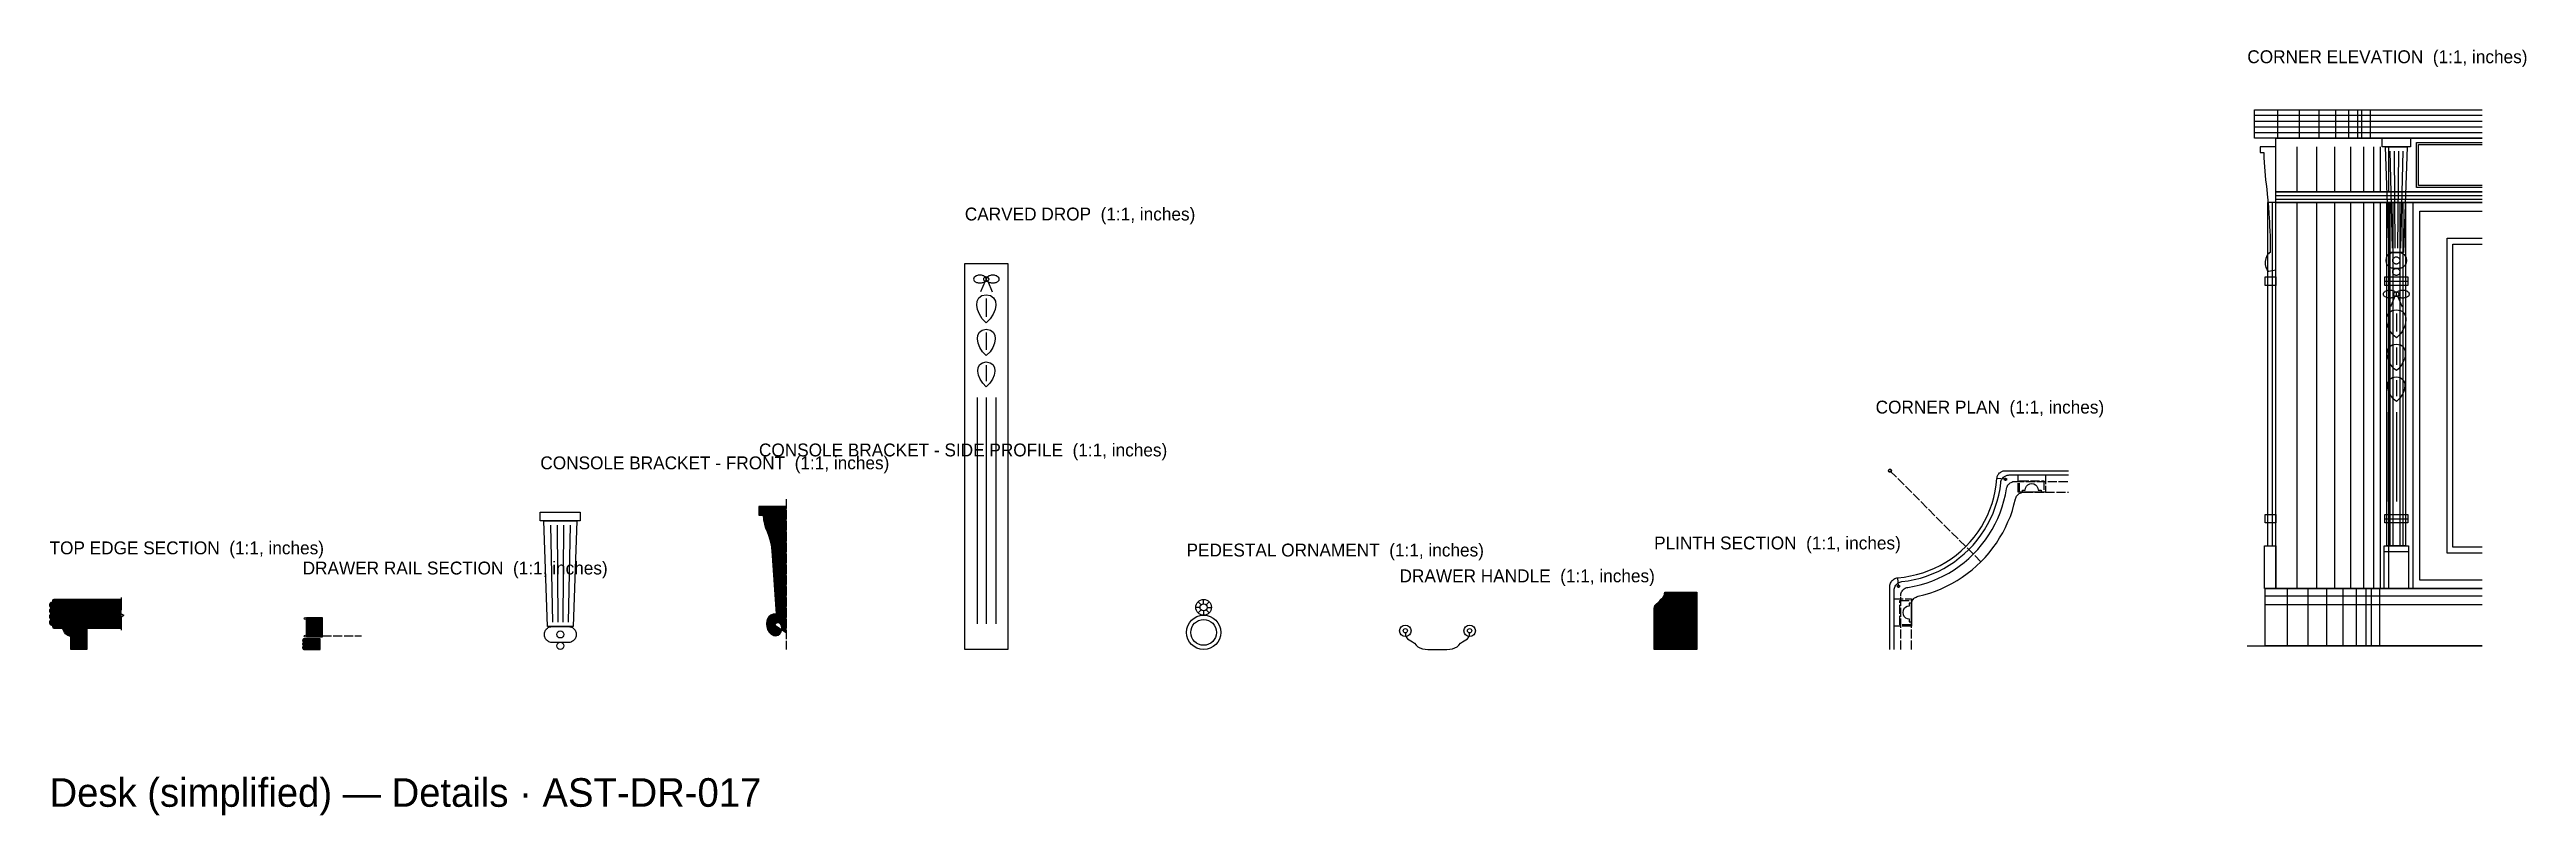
# Model space of a CAD drawing. Header units: inches. Extents: x 0 to 136, y -9 to 33.
import ezdxf

# ---------------------------------------------------------------- set-up
doc = ezdxf.new("R2010")
doc.units = ezdxf.units.IN
doc.header["$MEASUREMENT"] = 0
doc.linetypes.add('DASHED', pattern=[0.6, 0.5, -0.1])
for name, color, linetype in [('Carved drop', 7, 'Continuous'), ('Console bracket - front', 7, 'Continuous'), ('Console bracket - side profile', 7, 'Continuous'), ('Console bracket - side profile hatch', 8, 'Continuous'), ('Corner elevation', 7, 'Continuous'), ('Corner plan', 7, 'Continuous'), ('Drawer handle', 7, 'Continuous'), ('Drawer rail section', 7, 'Continuous'), ('Drawer rail section hatch', 8, 'Continuous'), ('Pedestal ornament', 7, 'Continuous'), ('Plinth section', 7, 'Continuous'), ('Plinth section hatch', 8, 'Continuous'), ('Top edge section', 7, 'Continuous'), ('Top edge section hatch', 8, 'Continuous')]:
    doc.layers.add(name, color=color, linetype=linetype)

msp = doc.modelspace()

# ---------------------------------------------------------------- hatches: boundary and pattern name
at = {"layer": 'Console bracket - side profile hatch'}
h = msp.add_hatch(dxfattribs=at)
h.set_pattern_fill('ANSI31', scale=0.1574803)
h.paths.add_polyline_path([(40.57, 7.87), (39.07, 7.87), (39.07, 7.4), (39.31, 7.4), (39.33, 7.13), (39.37, 6.91), (39.52, 6.51), (39.6, 6.3), (39.68, 6.06), (39.74, 5.78), (39.77, 5.62), (39.78, 5.43), (40.02, 1.97), (39.86, 1.95), (39.72, 1.89), (39.62, 1.8), (39.55, 1.68), (39.5, 1.55), (39.49, 1.4), (39.5, 1.25), (39.55, 1.1), (39.63, 0.95), (39.74, 0.84), (39.87, 0.77), (40, 0.76), (40.13, 0.79), (40.23, 0.87), (40.28, 0.93), (40.31, 1), (40.33, 1.08), (40.33, 1.18), (40.32, 1.29), (40.28, 1.37), (40.23, 1.43), (40.17, 1.47), (40.1, 1.48), (40.04, 1.46), (39.98, 1.41), (39.94, 1.34), (40.57, 0.94), (40.57, 7.87)])
at = {"layer": 'Drawer rail section hatch'}
h = msp.add_hatch(dxfattribs=at)
h.set_pattern_fill('ANSI31', scale=0.1574803)
h.paths.add_polyline_path([(14.15, 1.77), (15.02, 1.77), (15.02, 0.67), (14.15, 0.67), (14.15, 1.77)])
h = msp.add_hatch(dxfattribs=at)
h.set_pattern_fill('ANSI31', scale=0.1574803)
h.paths.add_polyline_path([(14.04, 0.59), (14.02, 0.59), (14.01, 0.59), (14, 0.58), (13.99, 0.58), (13.98, 0.57), (13.97, 0.56), (13.96, 0.55), (13.95, 0.54), (13.94, 0.53), (13.94, 0.52), (13.94, 0.5), (13.94, 0.49), (13.94, 0.48), (13.94, 0.47), (13.94, 0.45), (13.95, 0.44), (13.96, 0.43), (13.97, 0.42), (13.98, 0.41), (13.99, 0.41), (14, 0.4), (14.01, 0.4), (14.02, 0.39), (14.04, 0.39), (14.02, 0.39), (14.01, 0.39), (14, 0.39), (13.99, 0.38), (13.98, 0.37), (13.97, 0.36), (13.96, 0.36), (13.95, 0.34), (13.94, 0.33), (13.94, 0.32), (13.94, 0.31), (13.94, 0.3), (13.94, 0.28), (13.94, 0.27), (13.94, 0.26), (13.95, 0.25), (13.96, 0.24), (13.97, 0.23), (13.98, 0.22), (13.99, 0.21), (14, 0.2), (14.01, 0.2), (14.02, 0.2), (14.04, 0.2), (14.02, 0.2), (14.01, 0.19), (14, 0.19), (13.99, 0.18), (13.98, 0.18), (13.97, 0.17), (13.96, 0.16), (13.95, 0.15), (13.94, 0.14), (13.94, 0.12), (13.94, 0.11), (13.94, 0.1), (13.94, 0.09), (13.94, 0.07), (13.94, 0.06), (13.95, 0.05), (13.96, 0.04), (13.97, 0.03), (13.98, 0.02), (13.99, 0.01), (14, 0.01), (14.01, 0), (14.02, 0), (14.04, 0), (14.9, 0), (14.9, 0.59), (14.04, 0.59)])
at = {"layer": 'Plinth section hatch'}
h = msp.add_hatch(dxfattribs=at)
h.set_pattern_fill('ANSI31', scale=0.1574803)
h.paths.add_polyline_path([(88.96, 3.15), (90.73, 3.15), (90.73, 0), (88.37, 0), (88.37, 2.28), (88.38, 2.36), (88.4, 2.42), (88.49, 2.51), (88.6, 2.58), (88.68, 2.68), (88.76, 2.77), (88.85, 2.85), (88.92, 2.97), (88.95, 3.05), (88.96, 3.15)])
at = {"layer": 'Top edge section hatch'}
h = msp.add_hatch(dxfattribs=at)
h.set_pattern_fill('ANSI31', scale=0.15748)
h.paths.add_polyline_path([(3.94, 2.76), (0.24, 2.76), (0.2, 2.75), (0.18, 2.74), (0.16, 2.71), (0.16, 2.68), (0.16, 2.6), (0.14, 2.6), (0.12, 2.59), (0.1, 2.59), (0.08, 2.58), (0.06, 2.57), (0.05, 2.55), (0.03, 2.54), (0.02, 2.52), (0.01, 2.5), (0.01, 2.48), (0, 2.46), (0, 2.44), (0, 2.42), (0.01, 2.4), (0.01, 2.38), (0.02, 2.36), (0.03, 2.35), (0.05, 2.33), (0.06, 2.32), (0.08, 2.3), (0.1, 2.3), (0.12, 2.29), (0.14, 2.28), (0.16, 2.28), (0.14, 2.28), (0.12, 2.28), (0.1, 2.27), (0.08, 2.26), (0.06, 2.25), (0.05, 2.24), (0.03, 2.22), (0.02, 2.2), (0.01, 2.19), (0.01, 2.17), (0, 2.15), (0, 2.13), (0, 2.11), (0.01, 2.09), (0.01, 2.07), (0.02, 2.05), (0.03, 2.03), (0.05, 2.01), (0.06, 2), (0.08, 1.99), (0.1, 1.98), (0.12, 1.97), (0.14, 1.97), (0.16, 1.97), (0.14, 1.97), (0.12, 1.96), (0.1, 1.96), (0.08, 1.95), (0.06, 1.94), (0.05, 1.92), (0.03, 1.91), (0.02, 1.89), (0.01, 1.87), (0.01, 1.85), (0, 1.83), (0, 1.81), (0, 1.79), (0.01, 1.77), (0.01, 1.75), (0.02, 1.73), (0.03, 1.72), (0.05, 1.7), (0.06, 1.69), (0.08, 1.67), (0.1, 1.67), (0.12, 1.66), (0.14, 1.65), (0.16, 1.65), (0.14, 1.65), (0.12, 1.65), (0.1, 1.64), (0.08, 1.63), (0.06, 1.62), (0.05, 1.61), (0.03, 1.59), (0.02, 1.57), (0.01, 1.56), (0.01, 1.54), (0, 1.52), (0, 1.5), (0, 1.48), (0.01, 1.46), (0.01, 1.44), (0.02, 1.42), (0.03, 1.4), (0.05, 1.38), (0.06, 1.37), (0.08, 1.36), (0.1, 1.35), (0.12, 1.34), (0.14, 1.34), (0.16, 1.34), (0.16, 1.26), (0.16, 1.23), (0.18, 1.2), (0.2, 1.19), (0.24, 1.18), (3.94, 1.18)])
h = msp.add_hatch(dxfattribs=at)
h.set_pattern_fill('ANSI31', scale=0.15748)
h.paths.add_polyline_path([(0.71, 1.18), (1.18, 1.18), (1.18, 0.71), (1.02, 0.77), (0.89, 0.87), (0.78, 1), (0.71, 1.18)])
h = msp.add_hatch(dxfattribs=at)
h.set_pattern_fill('ANSI31', scale=0.15748)
h.paths.add_polyline_path([(1.18, 1.18), (2.05, 1.18), (2.05, 0), (1.18, 0), (1.18, 1.18)])

# ---------------------------------------------------------------- linework, layer by layer
at = {"layer": 'Carved drop'}
for points in [[(50.41, 21.26), (52.78, 21.26), (52.78, 0), (50.41, 0), (50.41, 21.26)], [(51.52, 20.28), (51.28, 19.69)], [(51.59, 19.33), (51.59, 18.32)], [(51.67, 20.28), (51.91, 19.69)], [(51.59, 17.45), (51.59, 16.5)], [(51.59, 15.66), (51.59, 14.77)], [(51.08, 13.88), (51.08, 1.42)], [(51.59, 13.88), (51.59, 1.42)], [(52.11, 13.88), (52.11, 1.42)]]:
    msp.add_lwpolyline(points, dxfattribs=at)
msp.add_circle((51.59, 20.39), 0.138, dxfattribs=at)
for points in [[(51.59, 20.39), (51.59, 20.36), (51.58, 20.32), (51.55, 20.29), (51.52, 20.25), (51.47, 20.23), (51.42, 20.21), (51.36, 20.19), (51.3, 20.18), (51.24, 20.18), (51.18, 20.18), (51.12, 20.19), (51.06, 20.21), (51.01, 20.23), (50.96, 20.25), (50.93, 20.29), (50.9, 20.32), (50.89, 20.36), (50.89, 20.39), (50.89, 20.43), (50.9, 20.47), (50.93, 20.5), (50.96, 20.53), (51.01, 20.56), (51.06, 20.58), (51.12, 20.6), (51.18, 20.61), (51.24, 20.61), (51.3, 20.61), (51.36, 20.6), (51.42, 20.58), (51.47, 20.56), (51.52, 20.53), (51.55, 20.5), (51.58, 20.47), (51.59, 20.43), (51.59, 20.39)], [(52.3, 20.39), (52.3, 20.36), (52.29, 20.32), (52.26, 20.29), (52.22, 20.25), (52.18, 20.23), (52.13, 20.21), (52.07, 20.19), (52.01, 20.18), (51.95, 20.18), (51.89, 20.18), (51.83, 20.19), (51.77, 20.21), (51.72, 20.23), (51.67, 20.25), (51.64, 20.29), (51.61, 20.32), (51.59, 20.36), (51.59, 20.39), (51.59, 20.43), (51.61, 20.47), (51.64, 20.5), (51.67, 20.53), (51.72, 20.56), (51.77, 20.58), (51.83, 20.6), (51.89, 20.61), (51.95, 20.61), (52.01, 20.61), (52.07, 20.6), (52.13, 20.58), (52.18, 20.56), (52.22, 20.53), (52.26, 20.5), (52.29, 20.47), (52.3, 20.43), (52.3, 20.39)]]:
    msp.add_open_spline(points, degree=3, knots=[0, 0, 0, 0, 1, 1, 1, 2, 2, 2, 3, 3, 3, 4, 4, 4, 5, 5, 5, 6, 6, 6, 7, 7, 7, 8, 8, 8, 9, 9, 9, 10, 10, 10, 11, 11, 11, 12, 12, 12, 12], dxfattribs=at)
for points in [[(51.59, 17.99), (50.93, 18.52), (50.86, 19.53), (51.59, 19.53)], [(51.59, 19.53), (52.33, 19.53), (52.26, 18.52), (51.59, 17.99)], [(51.59, 16.19), (50.97, 16.69), (50.9, 17.63), (51.59, 17.63)], [(51.59, 17.63), (52.29, 17.63), (52.22, 16.69), (51.59, 16.19)], [(51.59, 14.47), (51, 14.95), (50.94, 15.83), (51.59, 15.83)], [(51.59, 15.83), (52.25, 15.83), (52.19, 14.95), (51.59, 14.47)]]:
    msp.add_open_spline(points, degree=3, dxfattribs=at)
at = {"layer": 'Console bracket - front'}
for p, q in [((27.59, 6.85), (27.7, 1.5)), ((27.95, 6.85), (27.99, 1.5)), ((28.31, 6.85), (28.27, 1.5)), ((28.67, 6.85), (28.56, 1.5))]:
    msp.add_line(p, q, dxfattribs=at)
for points in [[(27.03, 7.56), (29.23, 7.56), (29.23, 7.09), (27.03, 7.09), (27.03, 7.56)], [(27.22, 7.09), (29.04, 7.09), (28.84, 1.26), (27.42, 1.26), (27.22, 7.09)], [(27.26, 0.79), (27.26, 0.87)], [(27.66, 1.26), (28.6, 1.26)], [(28.6, 0.39), (27.66, 0.39)], [(29, 0.87), (29, 0.79)]]:
    msp.add_lwpolyline(points, dxfattribs=at)
for centre in [(28.13, 0.83), (28.13, 0.2)]:
    msp.add_circle(centre, 0.197, dxfattribs=at)
for points in [[(27.26, 0.87), (27.26, 0.94), (27.28, 1), (27.32, 1.06), (27.35, 1.12), (27.4, 1.17), (27.46, 1.21), (27.52, 1.24), (27.59, 1.26), (27.66, 1.26)], [(27.66, 0.39), (27.59, 0.39), (27.52, 0.41), (27.46, 0.45), (27.4, 0.48), (27.35, 0.53), (27.32, 0.59), (27.28, 0.65), (27.26, 0.72), (27.26, 0.79)], [(28.6, 1.26), (28.67, 1.26), (28.74, 1.24), (28.8, 1.21), (28.86, 1.17), (28.91, 1.12), (28.94, 1.06), (28.98, 1), (29, 0.94), (29, 0.87)], [(29, 0.79), (29, 0.72), (28.98, 0.65), (28.94, 0.59), (28.91, 0.53), (28.86, 0.48), (28.8, 0.45), (28.74, 0.41), (28.67, 0.39), (28.6, 0.39)]]:
    msp.add_open_spline(points, degree=3, knots=[0, 0, 0, 0, 1, 1, 1, 2, 2, 2, 3, 3, 3, 3], dxfattribs=at)
at = {"layer": 'Console bracket - side profile', "linetype": 'DASHED'}
msp.add_line((40.57, 8.27), (40.57, 0), dxfattribs=at)
at = {"layer": 'Console bracket - side profile'}
for points in [[(40.57, 7.87), (39.07, 7.87), (39.07, 7.4), (39.31, 7.4)], [(39.94, 1.34), (40.57, 0.94), (40.57, 7.87)], [(39.78, 5.43), (40.02, 1.97)], [(39.94, 5.43), (40.11, 2.05)], [(40.1, 5.43), (40.21, 2.05)], [(40.26, 5.43), (40.3, 2.05)]]:
    msp.add_lwpolyline(points, dxfattribs=at)
for points in [[(39.31, 7.4), (39.31, 6.61), (39.7, 6.46), (39.78, 5.43)], [(39.47, 7.32), (39.47, 6.61), (39.86, 6.46), (39.94, 5.43)], [(39.63, 7.32), (39.63, 6.61), (40.02, 6.46), (40.1, 5.43)], [(39.78, 7.32), (39.78, 6.61), (40.18, 6.46), (40.26, 5.43)], [(40.02, 1.97), (39.55, 1.97), (39.39, 1.5), (39.55, 1.1)]]:
    msp.add_open_spline(points, degree=3, dxfattribs=at)
msp.add_open_spline([(39.55, 1.1), (39.7, 0.63), (40.33, 0.63), (40.33, 1.18), (40.33, 1.5), (40.02, 1.57), (39.94, 1.34)], degree=3, knots=[0, 0, 0, 0, 1, 1, 1, 2, 2, 2, 2], dxfattribs=at)
at = {"layer": 'Corner elevation'}
msp.add_line((121.04, 0.2), (133.97, 0.2), dxfattribs=at)
for points in [[(121.44, 29.72), (133.97, 29.72)], [(133.97, 28.15), (121.44, 28.15), (121.44, 29.72)], [(121.44, 29.41), (133.97, 29.41)], [(121.44, 29.09), (133.97, 29.09)], [(121.44, 28.78), (133.97, 28.78)], [(122.71, 29.72), (122.71, 28.15)], [(123.9, 29.72), (123.9, 28.15)], [(124.98, 29.72), (124.98, 28.15)], [(125.9, 29.72), (125.9, 28.15)], [(126.62, 29.72), (126.62, 28.15)], [(127.1, 29.72), (127.1, 28.15)], [(127.33, 29.72), (127.33, 28.15)], [(127.8, 29.72), (127.8, 28.15)], [(121.44, 28.46), (133.97, 28.46)], [(122.62, 27.68), (121.75, 27.68), (121.75, 27.36), (121.95, 27.36), (121.95, 27.08), (121.96, 26.82), (122, 26.33), (122.05, 25.86), (122.08, 25.61), (122.11, 25.34), (122.14, 25.06), (122.17, 24.74), (122.2, 24.38), (122.23, 23.98), (122.24, 23.77), (122.26, 23.54), (122.27, 23.3), (122.28, 23.04), (122.29, 22.77), (122.29, 22.48), (122.3, 22.17), (122.3, 21.85), (122.25, 21.83), (122.2, 21.79), (122.15, 21.74), (122.11, 21.68), (122.06, 21.53), (122.03, 21.37), (122.03, 21.2), (122.06, 21.04), (122.09, 20.97), (122.12, 20.91), (122.17, 20.86), (122.22, 20.83), (122.62, 20.91)], [(122.62, 28.15), (133.97, 28.15)], [(133.97, 25.2), (122.62, 25.2), (122.62, 28.15)], [(123.76, 27.68), (123.76, 25.2)], [(124.85, 27.68), (124.85, 25.2)], [(125.85, 27.68), (125.85, 25.2)], [(126.72, 27.68), (126.72, 25.2)], [(127.44, 27.68), (127.44, 25.2)], [(127.99, 27.68), (127.99, 25.2)], [(128.35, 27.68), (128.35, 25.2)], [(128.46, 28.15), (130.03, 28.15), (130.03, 27.68), (128.46, 27.68), (128.46, 28.15)], [(128.66, 27.68), (129.84, 27.68), (129.64, 21.85), (128.85, 21.85), (128.66, 27.68)], [(128.81, 27.68), (128.81, 25.2)], [(128.89, 27.44), (129.01, 22.09)], [(129.13, 27.44), (129.17, 22.09)], [(129.36, 27.44), (129.32, 22.09)], [(129.6, 27.44), (129.48, 22.09)], [(130.35, 27.91), (133.97, 27.91)], [(133.97, 25.43), (130.35, 25.43), (130.35, 27.91)], [(130.47, 27.8), (133.97, 27.8)], [(133.97, 25.55), (130.47, 25.55), (130.47, 27.8)], [(122.62, 24.61), (122.15, 24.61), (122.15, 5.71), (122.62, 5.71)], [(122.41, 24.61), (122.41, 5.71)], [(122.62, 25.2), (133.97, 25.2)], [(133.97, 24.61), (122.62, 24.61), (122.62, 25.2)], [(122.62, 25), (133.97, 25)], [(122.62, 24.8), (133.97, 24.8)], [(122.62, 24.61), (133.97, 24.61)], [(133.97, 3.35), (122.62, 3.35), (122.62, 24.61)], [(123.76, 24.61), (123.76, 3.35)], [(124.85, 24.61), (124.85, 3.35)], [(125.85, 24.61), (125.85, 3.35)], [(126.72, 24.61), (126.72, 3.35)], [(127.44, 24.61), (127.44, 3.35)], [(127.99, 24.61), (127.99, 3.35)], [(128.35, 24.61), (128.35, 3.35)], [(128.73, 24.61), (129.76, 24.61), (129.76, 5.71), (128.73, 5.71), (128.73, 24.61)], [(128.81, 24.61), (128.81, 3.35)], [(128.89, 24.61), (128.89, 5.71)], [(129.05, 24.61), (129.05, 5.71)], [(129.44, 24.61), (129.44, 5.71)], [(129.6, 24.61), (129.6, 5.71)], [(130.15, 24.61), (130.15, 3.35)], [(130.55, 24.13), (133.97, 24.13)], [(133.97, 3.82), (130.55, 3.82), (130.55, 24.13)], [(129.09, 21.85), (129.4, 21.85), (129.46, 21.85), (129.51, 21.84), (129.55, 21.82), (129.6, 21.8), (129.64, 21.77), (129.68, 21.74), (129.72, 21.7), (129.74, 21.65), (129.77, 21.61), (129.78, 21.56), (129.79, 21.51), (129.8, 21.46), (129.8, 21.38), (129.79, 21.33), (129.78, 21.28), (129.77, 21.23), (129.74, 21.18), (129.72, 21.14), (129.68, 21.1), (129.64, 21.07), (129.6, 21.04), (129.55, 21.01), (129.51, 21), (129.46, 20.99), (129.4, 20.98), (129.09, 20.98), (129.04, 20.99), (128.99, 21), (128.94, 21.01), (128.89, 21.04), (128.85, 21.07), (128.81, 21.1), (128.78, 21.14), (128.75, 21.18), (128.72, 21.23), (128.71, 21.28), (128.7, 21.33), (128.69, 21.38), (128.69, 21.46), (128.7, 21.51), (128.71, 21.56), (128.72, 21.61), (128.75, 21.65), (128.78, 21.7), (128.81, 21.74), (128.85, 21.77), (128.89, 21.8), (128.94, 21.82), (128.99, 21.84), (129.04, 21.85), (129.09, 21.85)], [(132.04, 22.64), (133.97, 22.64)], [(133.97, 5.31), (132.04, 5.31), (132.04, 22.64)], [(132.36, 22.32), (133.97, 22.32)], [(133.97, 5.63), (132.36, 5.63), (132.36, 22.32)], [(122.03, 20.51), (122.62, 20.51), (122.62, 20.04), (122.03, 20.04), (122.03, 20.51)], [(128.62, 20.51), (129.88, 20.51), (129.88, 20.04), (128.62, 20.04), (128.62, 20.51)], [(129.44, 21.42), (129.44, 21.39), (129.44, 21.37), (129.43, 21.34), (129.42, 21.32), (129.4, 21.3), (129.39, 21.28), (129.37, 21.26), (129.34, 21.25), (129.32, 21.24), (129.3, 21.23), (129.27, 21.22), (129.25, 21.22), (129.22, 21.22), (129.2, 21.23), (129.17, 21.24), (129.15, 21.25), (129.13, 21.26), (129.11, 21.28), (129.09, 21.3), (129.08, 21.32), (129.06, 21.34), (129.06, 21.37), (129.05, 21.39), (129.05, 21.42), (129.05, 21.44), (129.06, 21.47), (129.06, 21.49), (129.08, 21.52), (129.09, 21.54), (129.11, 21.56), (129.13, 21.57), (129.15, 21.59), (129.17, 21.6), (129.2, 21.61), (129.22, 21.61), (129.25, 21.61), (129.27, 21.61), (129.3, 21.61), (129.32, 21.6), (129.34, 21.59), (129.37, 21.57), (129.39, 21.56), (129.4, 21.54), (129.42, 21.52), (129.43, 21.49), (129.44, 21.47), (129.44, 21.44), (129.44, 21.42)], [(129.44, 20.79), (129.44, 20.76), (129.44, 20.74), (129.43, 20.71), (129.42, 20.69), (129.4, 20.67), (129.39, 20.65), (129.37, 20.63), (129.34, 20.62), (129.32, 20.61), (129.3, 20.6), (129.27, 20.59), (129.25, 20.59), (129.22, 20.59), (129.2, 20.6), (129.17, 20.61), (129.15, 20.62), (129.13, 20.63), (129.11, 20.65), (129.09, 20.67), (129.08, 20.69), (129.06, 20.71), (129.06, 20.74), (129.05, 20.76), (129.05, 20.79), (129.05, 20.81), (129.06, 20.84), (129.06, 20.86), (129.08, 20.89), (129.09, 20.91), (129.11, 20.93), (129.13, 20.94), (129.15, 20.96), (129.17, 20.97), (129.2, 20.98), (129.22, 20.98), (129.25, 20.98), (129.27, 20.98), (129.3, 20.98), (129.32, 20.97), (129.34, 20.96), (129.37, 20.94), (129.39, 20.93), (129.4, 20.91), (129.42, 20.89), (129.43, 20.86), (129.44, 20.84), (129.44, 20.81), (129.44, 20.79)], [(129.25, 19.57), (129.24, 19.54), (129.23, 19.51), (129.22, 19.48), (129.2, 19.46), (129.17, 19.44), (129.14, 19.41), (129.11, 19.4), (129.07, 19.38), (129.03, 19.37), (128.98, 19.36), (128.94, 19.35), (128.89, 19.35), (128.85, 19.35), (128.8, 19.36), (128.76, 19.37), (128.71, 19.38), (128.68, 19.4), (128.64, 19.41), (128.61, 19.44), (128.58, 19.46), (128.56, 19.48), (128.55, 19.51), (128.54, 19.54), (128.54, 19.57), (128.54, 19.6), (128.55, 19.62), (128.56, 19.65), (128.58, 19.68), (128.61, 19.7), (128.64, 19.72), (128.68, 19.74), (128.71, 19.75), (128.76, 19.77), (128.8, 19.78), (128.85, 19.78), (128.89, 19.78), (128.94, 19.78), (128.98, 19.78), (129.03, 19.77), (129.07, 19.75), (129.11, 19.74), (129.14, 19.72), (129.17, 19.7), (129.2, 19.68), (129.22, 19.65), (129.23, 19.62), (129.24, 19.6), (129.25, 19.57)], [(128.62, 20.28), (129.88, 20.28)], [(129.17, 19.45), (128.93, 18.86)], [(129.38, 19.57), (129.38, 19.55), (129.38, 19.53), (129.37, 19.51), (129.37, 19.5), (129.36, 19.48), (129.34, 19.47), (129.33, 19.46), (129.31, 19.45), (129.3, 19.44), (129.28, 19.43), (129.26, 19.43), (129.25, 19.43), (129.23, 19.43), (129.21, 19.43), (129.19, 19.44), (129.18, 19.45), (129.16, 19.46), (129.15, 19.47), (129.14, 19.48), (129.13, 19.5), (129.12, 19.51), (129.11, 19.53), (129.11, 19.55), (129.11, 19.57), (129.11, 19.58), (129.11, 19.6), (129.12, 19.62), (129.13, 19.64), (129.14, 19.65), (129.15, 19.66), (129.16, 19.68), (129.18, 19.69), (129.19, 19.69), (129.21, 19.7), (129.23, 19.7), (129.25, 19.7), (129.26, 19.7), (129.28, 19.7), (129.3, 19.69), (129.31, 19.69), (129.33, 19.68), (129.34, 19.66), (129.36, 19.65), (129.37, 19.64), (129.37, 19.62), (129.38, 19.6), (129.38, 19.58), (129.38, 19.57)], [(129.95, 19.57), (129.95, 19.54), (129.94, 19.51), (129.93, 19.48), (129.91, 19.46), (129.88, 19.44), (129.85, 19.41), (129.82, 19.4), (129.78, 19.38), (129.74, 19.37), (129.69, 19.36), (129.65, 19.35), (129.6, 19.35), (129.55, 19.35), (129.51, 19.36), (129.46, 19.37), (129.42, 19.38), (129.38, 19.4), (129.35, 19.41), (129.32, 19.44), (129.29, 19.46), (129.27, 19.48), (129.26, 19.51), (129.25, 19.54), (129.25, 19.57), (129.25, 19.6), (129.26, 19.62), (129.27, 19.65), (129.29, 19.68), (129.32, 19.7), (129.35, 19.72), (129.38, 19.74), (129.42, 19.75), (129.46, 19.77), (129.51, 19.78), (129.55, 19.78), (129.6, 19.78), (129.65, 19.78), (129.69, 19.78), (129.74, 19.77), (129.78, 19.75), (129.82, 19.74), (129.85, 19.72), (129.88, 19.7), (129.91, 19.68), (129.93, 19.65), (129.94, 19.62), (129.95, 19.6), (129.95, 19.57)], [(129.32, 19.45), (129.56, 18.86)], [(129.25, 18.7), (129.37, 18.69), (129.48, 18.66), (129.58, 18.6), (129.65, 18.54), (129.71, 18.45), (129.75, 18.35), (129.77, 18.25), (129.77, 18.13), (129.76, 18.01), (129.73, 17.88), (129.69, 17.76), (129.63, 17.63), (129.56, 17.5), (129.47, 17.38), (129.36, 17.27), (129.25, 17.16), (129.13, 17.27), (129.02, 17.38), (128.93, 17.5), (128.86, 17.63), (128.8, 17.76), (128.76, 17.88), (128.73, 18.01), (128.72, 18.13), (128.72, 18.25), (128.75, 18.35), (128.79, 18.45), (128.84, 18.54), (128.92, 18.6), (129.01, 18.66), (129.12, 18.69), (129.25, 18.7)], [(129.25, 18.5), (129.25, 17.5)], [(129.25, 16.81), (129.37, 16.8), (129.47, 16.77), (129.56, 16.72), (129.63, 16.65), (129.68, 16.57), (129.72, 16.48), (129.74, 16.38), (129.74, 16.27), (129.73, 16.16), (129.71, 16.04), (129.66, 15.92), (129.61, 15.8), (129.54, 15.68), (129.46, 15.57), (129.36, 15.46), (129.25, 15.36), (129.13, 15.46), (129.04, 15.57), (128.95, 15.68), (128.88, 15.8), (128.83, 15.92), (128.79, 16.04), (128.76, 16.16), (128.75, 16.27), (128.76, 16.38), (128.78, 16.48), (128.81, 16.57), (128.87, 16.65), (128.94, 16.72), (129.02, 16.77), (129.13, 16.8), (129.25, 16.81)], [(129.25, 16.62), (129.25, 15.67)], [(129.25, 15.01), (129.36, 15), (129.46, 14.97), (129.54, 14.92), (129.6, 14.86), (129.65, 14.79), (129.69, 14.7), (129.71, 14.61), (129.71, 14.5), (129.7, 14.4), (129.68, 14.28), (129.64, 14.17), (129.59, 14.06), (129.52, 13.95), (129.44, 13.84), (129.35, 13.74), (129.25, 13.65), (129.14, 13.74), (129.05, 13.84), (128.97, 13.95), (128.91, 14.06), (128.85, 14.17), (128.81, 14.28), (128.79, 14.4), (128.78, 14.5), (128.78, 14.61), (128.8, 14.7), (128.84, 14.79), (128.89, 14.86), (128.95, 14.92), (129.04, 14.97), (129.13, 15), (129.25, 15.01)], [(129.25, 14.83), (129.25, 13.94)], [(128.73, 13.06), (128.73, 8.15)], [(129.25, 13.06), (129.25, 8.15)], [(129.76, 13.06), (129.76, 8.15)], [(122.03, 7.44), (122.62, 7.44), (122.62, 6.97), (122.03, 6.97), (122.03, 7.44)], [(128.62, 7.44), (129.88, 7.44), (129.88, 6.97), (128.62, 6.97), (128.62, 7.44)], [(128.62, 7.2), (129.88, 7.2)], [(121.99, 5.71), (122.62, 5.71), (122.62, 3.35), (121.99, 3.35), (121.99, 5.71)], [(128.58, 5.71), (129.92, 5.71), (129.92, 3.35), (128.58, 3.35), (128.58, 5.71)], [(128.58, 5.39), (129.92, 5.39)], [(122.03, 3.35), (133.97, 3.35)], [(133.97, 0.2), (122.03, 0.2), (122.03, 3.35)], [(122.03, 2.95), (133.97, 2.95)], [(123.23, 3.35), (123.23, 0.2)], [(124.37, 3.35), (124.37, 0.2)], [(125.41, 3.35), (125.41, 0.2)], [(126.31, 3.35), (126.31, 0.2)], [(127.03, 3.35), (127.03, 0.2)], [(127.56, 3.35), (127.56, 0.2)], [(127.86, 3.35), (127.86, 0.2)], [(128.32, 3.35), (128.32, 0.2)], [(122.03, 2.48), (133.97, 2.48)]]:
    msp.add_lwpolyline(points, dxfattribs=at)
at = {"layer": 'Corner plan'}
for points in [[(101.44, 9.84), (101.44, 9.83), (101.43, 9.82), (101.43, 9.81), (101.43, 9.8), (101.42, 9.79), (101.41, 9.79), (101.41, 9.78), (101.4, 9.77), (101.39, 9.77), (101.38, 9.77), (101.37, 9.76), (101.36, 9.76), (101.35, 9.76), (101.34, 9.77), (101.33, 9.77), (101.32, 9.77), (101.31, 9.78), (101.3, 9.79), (101.3, 9.79), (101.29, 9.8), (101.29, 9.81), (101.28, 9.82), (101.28, 9.83), (101.28, 9.84), (101.28, 9.85), (101.28, 9.86), (101.29, 9.87), (101.29, 9.88), (101.3, 9.89), (101.3, 9.9), (101.31, 9.9), (101.32, 9.91), (101.33, 9.92), (101.34, 9.92), (101.35, 9.92), (101.36, 9.92), (101.37, 9.92), (101.38, 9.92), (101.39, 9.92), (101.4, 9.91), (101.41, 9.9), (101.41, 9.9), (101.42, 9.89), (101.43, 9.88), (101.43, 9.87), (101.43, 9.86), (101.44, 9.85), (101.44, 9.84)], [(101.36, 3.48), (101.36, 3.54), (101.37, 3.6), (101.39, 3.65), (101.42, 3.71), (101.45, 3.76), (101.48, 3.8), (101.53, 3.84), (101.57, 3.88), (101.63, 3.91), (101.68, 3.93), (101.74, 3.95), (101.8, 3.95), (102.14, 3.99), (102.49, 4.05), (102.83, 4.12), (103.17, 4.22), (103.5, 4.34), (103.82, 4.47), (104.13, 4.63), (104.44, 4.8), (104.73, 4.99), (105.01, 5.2), (105.28, 5.43), (105.53, 5.67), (105.77, 5.92), (106, 6.19), (106.21, 6.47), (106.4, 6.76), (106.57, 7.07), (106.73, 7.38), (106.86, 7.7), (106.98, 8.03), (107.08, 8.37), (107.15, 8.71), (107.21, 9.06), (107.25, 9.41), (107.26, 9.46), (107.27, 9.52), (107.29, 9.57), (107.32, 9.63), (107.36, 9.67), (107.4, 9.72), (107.44, 9.75), (107.49, 9.78), (107.55, 9.81), (107.6, 9.83), (107.66, 9.84), (107.72, 9.84), (111.2, 9.84)], [(101.59, 3.27), (101.6, 3.32), (101.61, 3.38), (101.63, 3.44), (101.65, 3.49), (101.68, 3.54), (101.72, 3.58), (101.76, 3.62), (101.8, 3.66), (101.85, 3.69), (101.9, 3.71), (101.96, 3.73), (102.02, 3.74), (102.36, 3.78), (102.7, 3.85), (103.04, 3.93), (103.37, 4.04), (103.69, 4.16), (104.01, 4.3), (104.32, 4.46), (104.62, 4.64), (104.91, 4.83), (105.18, 5.04), (105.45, 5.26), (105.7, 5.5), (105.94, 5.75), (106.16, 6.02), (106.37, 6.29), (106.56, 6.58), (106.74, 6.88), (106.9, 7.19), (107.04, 7.51), (107.16, 7.83), (107.27, 8.16), (107.35, 8.5), (107.42, 8.84), (107.46, 9.18), (107.47, 9.24), (107.49, 9.3), (107.51, 9.35), (107.54, 9.4), (107.58, 9.44), (107.62, 9.49), (107.66, 9.52), (107.71, 9.55), (107.77, 9.58), (107.82, 9.59), (107.88, 9.6), (107.93, 9.61), (111.2, 9.61)], [(107.78, 9.37), (107.78, 9.36), (107.78, 9.35), (107.77, 9.35), (107.77, 9.34), (107.77, 9.33), (107.76, 9.33), (107.75, 9.32), (107.75, 9.32), (107.74, 9.32), (107.73, 9.31), (107.73, 9.31), (107.72, 9.31), (107.71, 9.31), (107.7, 9.31), (107.7, 9.32), (107.69, 9.32), (107.68, 9.32), (107.68, 9.33), (107.67, 9.33), (107.67, 9.34), (107.66, 9.35), (107.66, 9.35), (107.66, 9.36), (107.66, 9.37), (107.66, 9.38), (107.66, 9.39), (107.66, 9.39), (107.67, 9.4), (107.67, 9.41), (107.68, 9.41), (107.68, 9.42), (107.69, 9.42), (107.7, 9.42), (107.7, 9.43), (107.71, 9.43), (107.72, 9.43), (107.73, 9.43), (107.73, 9.43), (107.74, 9.42), (107.75, 9.42), (107.75, 9.42), (107.76, 9.41), (107.77, 9.41), (107.77, 9.4), (107.77, 9.39), (107.78, 9.39), (107.78, 9.38), (107.78, 9.37)], [(108.66, 8.66), (108.66, 8.78), (108.81, 8.78), (108.83, 8.89), (108.88, 8.99), (108.96, 9.07), (109.06, 9.12), (109.17, 9.13), (109.28, 9.12), (109.38, 9.07), (109.45, 8.99), (109.5, 8.89), (109.52, 8.78), (109.68, 8.78), (109.68, 8.66), (108.66, 8.66)], [(101.36, 0), (101.36, 3.48)], [(101.59, 0), (101.59, 3.27)], [(101.89, 3.48), (101.89, 3.47), (101.89, 3.47), (101.89, 3.46), (101.88, 3.45), (101.88, 3.45), (101.87, 3.44), (101.87, 3.44), (101.86, 3.43), (101.85, 3.43), (101.85, 3.43), (101.84, 3.42), (101.83, 3.42), (101.82, 3.42), (101.82, 3.43), (101.81, 3.43), (101.8, 3.43), (101.79, 3.44), (101.79, 3.44), (101.78, 3.45), (101.78, 3.45), (101.78, 3.46), (101.77, 3.47), (101.77, 3.47), (101.77, 3.48), (101.77, 3.49), (101.77, 3.5), (101.78, 3.5), (101.78, 3.51), (101.78, 3.52), (101.79, 3.52), (101.79, 3.53), (101.8, 3.53), (101.81, 3.54), (101.82, 3.54), (101.82, 3.54), (101.83, 3.54), (101.84, 3.54), (101.85, 3.54), (101.85, 3.54), (101.86, 3.53), (101.87, 3.53), (101.87, 3.52), (101.88, 3.52), (101.88, 3.51), (101.89, 3.5), (101.89, 3.5), (101.89, 3.49), (101.89, 3.48)], [(102.54, 2.55), (102.42, 2.55), (102.42, 2.39), (102.31, 2.37), (102.21, 2.32), (102.13, 2.24), (102.08, 2.14), (102.07, 2.03), (102.08, 1.92), (102.13, 1.83), (102.21, 1.75), (102.31, 1.7), (102.42, 1.68), (102.42, 1.52), (102.54, 1.52), (102.54, 2.55)]]:
    msp.add_lwpolyline(points, dxfattribs=at)
at = {"layer": 'Corner plan', "linetype": 'DASHED'}
for points in [[(101.36, 9.84), (106.37, 4.83)], [(108.42, 9.61), (109.92, 9.61), (109.92, 8.66), (108.42, 8.66), (108.42, 9.61)], [(101.95, 2.96), (101.95, 3.01), (101.96, 3.07), (101.98, 3.12), (102, 3.17), (102.03, 3.22), (102.06, 3.26), (102.1, 3.3), (102.14, 3.34), (102.19, 3.37), (102.24, 3.39), (102.29, 3.41), (102.35, 3.42), (102.69, 3.48), (103.02, 3.56), (103.35, 3.66), (103.67, 3.77), (103.99, 3.9), (104.3, 4.05), (104.6, 4.21), (104.89, 4.39), (105.17, 4.58), (105.44, 4.79), (105.7, 5.01), (105.95, 5.25), (106.19, 5.5), (106.41, 5.76), (106.62, 6.03), (106.81, 6.31), (106.99, 6.6), (107.15, 6.91), (107.3, 7.21), (107.43, 7.53), (107.54, 7.85), (107.64, 8.18), (107.72, 8.51), (107.78, 8.85), (107.79, 8.91), (107.81, 8.96), (107.83, 9.01), (107.86, 9.06), (107.9, 9.1), (107.94, 9.14), (107.98, 9.17), (108.03, 9.2), (108.08, 9.22), (108.13, 9.24), (108.19, 9.25), (108.25, 9.25), (111.2, 9.25)], [(102.54, 2.47), (102.54, 2.52), (102.55, 2.57), (102.57, 2.62), (102.59, 2.67), (102.61, 2.72), (102.64, 2.76), (102.68, 2.8), (102.72, 2.84), (102.76, 2.87), (102.81, 2.89), (102.86, 2.91), (102.91, 2.93), (103.23, 3.01), (103.55, 3.1), (103.87, 3.21), (104.18, 3.34), (104.48, 3.48), (104.77, 3.63), (105.06, 3.8), (105.34, 3.98), (105.61, 4.18), (105.88, 4.38), (106.13, 4.6), (106.37, 4.83), (106.6, 5.07), (106.82, 5.32), (107.02, 5.59), (107.22, 5.86), (107.4, 6.14), (107.57, 6.43), (107.72, 6.72), (107.86, 7.03), (107.99, 7.33), (108.1, 7.65), (108.19, 7.97), (108.27, 8.29), (108.29, 8.34), (108.31, 8.39), (108.33, 8.44), (108.36, 8.48), (108.4, 8.52), (108.44, 8.56), (108.48, 8.59), (108.53, 8.61), (108.58, 8.63), (108.63, 8.65), (108.68, 8.66), (108.73, 8.66), (111.2, 8.66)], [(107.72, 9.37), (107.25, 9.41)], [(108.5, 9.29), (109.84, 9.29), (109.84, 8.66), (108.5, 8.66), (108.5, 9.29)], [(101.59, 2.78), (102.54, 2.78), (102.54, 1.29), (101.59, 1.29), (101.59, 2.78)], [(101.83, 3.48), (101.8, 3.95)], [(101.95, 0), (101.95, 2.96)], [(101.91, 2.7), (102.54, 2.7), (102.54, 1.36), (101.91, 1.36), (101.91, 2.7)], [(102.54, 0), (102.54, 2.47)]]:
    msp.add_lwpolyline(points, dxfattribs=at)
at = {"layer": 'Drawer handle'}
for centre, radius in [((74.67, 1.03), 0.315), ((74.67, 1.03), 0.118), ((78.21, 1.03), 0.315), ((78.21, 1.03), 0.118)]:
    msp.add_circle(centre, radius, dxfattribs=at)
for points in [[(74.67, 0.91), (74.67, 0.47), (75.02, 0.55), (75.26, 0.24)], [(77.62, 0.24), (77.85, 0.55), (78.21, 0.47), (78.21, 0.91)]]:
    msp.add_open_spline(points, degree=3, dxfattribs=at)
msp.add_open_spline([(75.26, 0.24), (75.49, -0.04), (75.96, 0), (76.44, 0), (76.91, 0), (77.38, -0.04), (77.62, 0.24)], degree=3, knots=[0, 0, 0, 0, 1, 1, 1, 2, 2, 2, 2], dxfattribs=at)
at = {"layer": 'Drawer rail section'}
for points in [[(14.15, 1.77), (15.02, 1.77), (15.02, 0.67), (14.15, 0.67), (14.15, 1.77)], [(14.04, 0), (14.9, 0), (14.9, 0.59), (14.04, 0.59)]]:
    msp.add_lwpolyline(points, dxfattribs=at)
at = {"layer": 'Drawer rail section', "linetype": 'DASHED'}
msp.add_lwpolyline([(15.02, 0.75), (17.19, 0.75)], dxfattribs=at)
at = {"layer": 'Drawer rail section'}
for centre in [(14.09, 1.71), (14.09, 0.73)]:
    msp.add_circle(centre, 0.0591, dxfattribs=at)
for points in [[(14.04, 0.59), (14.02, 0.59), (14, 0.59), (13.99, 0.58), (13.97, 0.57), (13.96, 0.56), (13.95, 0.54), (13.94, 0.53), (13.94, 0.51), (13.94, 0.49), (13.94, 0.47), (13.94, 0.46), (13.95, 0.44), (13.96, 0.43), (13.97, 0.42), (13.99, 0.41), (14, 0.4), (14.02, 0.39), (14.04, 0.39)], [(14.04, 0.39), (14.02, 0.39), (14, 0.39), (13.99, 0.38), (13.97, 0.37), (13.96, 0.36), (13.95, 0.34), (13.94, 0.33), (13.94, 0.31), (13.94, 0.3), (13.94, 0.28), (13.94, 0.26), (13.95, 0.25), (13.96, 0.23), (13.97, 0.22), (13.99, 0.21), (14, 0.2), (14.02, 0.2), (14.04, 0.2)], [(14.04, 0.2), (14.02, 0.2), (14, 0.19), (13.99, 0.18), (13.97, 0.18), (13.96, 0.16), (13.95, 0.15), (13.94, 0.13), (13.94, 0.12), (13.94, 0.1), (13.94, 0.08), (13.94, 0.06), (13.95, 0.05), (13.96, 0.03), (13.97, 0.02), (13.99, 0.01), (14, 0), (14.02, 0), (14.04, 0)]]:
    msp.add_open_spline(points, degree=3, knots=[0, 0, 0, 0, 1, 1, 1, 2, 2, 2, 3, 3, 3, 4, 4, 4, 5, 5, 5, 6, 6, 6, 6], dxfattribs=at)
at = {"layer": 'Pedestal ornament'}
for p, q in [((63.56, 2.52), (63.56, 2.76)), ((63.37, 2.32), (63.13, 2.32)), ((63.42, 2.46), (63.26, 2.63)), ((63.42, 2.18), (63.26, 2.02)), ((63.56, 2.13), (63.56, 1.89)), ((63.7, 2.46), (63.87, 2.63)), ((63.7, 2.18), (63.87, 2.02)), ((63.76, 2.32), (64, 2.32))]:
    msp.add_line(p, q, dxfattribs=at)
for centre, radius in [((63.56, 2.32), 0.433), ((63.56, 0.94), 0.945), ((63.56, 0.94), 0.709), ((63.56, 2.32), 0.197)]:
    msp.add_circle(centre, radius, dxfattribs=at)
at = {"layer": 'Plinth section'}
msp.add_lwpolyline([(88.96, 3.15), (90.73, 3.15), (90.73, 0), (88.37, 0), (88.37, 2.28)], dxfattribs=at)
msp.add_open_spline([(88.37, 2.28), (88.37, 2.52), (88.6, 2.52), (88.68, 2.68), (88.76, 2.83), (88.96, 2.83), (88.96, 3.15)], degree=3, knots=[0, 0, 0, 0, 1, 1, 1, 2, 2, 2, 2], dxfattribs=at)
at = {"layer": 'Top edge section'}
for points in [[(3.94, 2.76), (0.24, 2.76)], [(3.94, 2.87), (3.94, 2.17), (3.78, 2.05), (4.09, 1.89), (3.94, 1.77), (3.94, 1.06)], [(0.16, 2.68), (0.16, 2.6)], [(0.16, 1.34), (0.16, 1.26)], [(0.24, 1.18), (3.94, 1.18)], [(0.71, 1.18), (1.18, 1.18), (1.18, 0.71)], [(1.18, 1.18), (2.05, 1.18), (2.05, 0), (1.18, 0), (1.18, 1.18)]]:
    msp.add_lwpolyline(points, dxfattribs=at)
for points in [[(0.24, 2.76), (0.18, 2.76), (0.16, 2.73), (0.16, 2.68)], [(0.16, 1.26), (0.16, 1.21), (0.18, 1.18), (0.24, 1.18)], [(1.18, 0.71), (0.94, 0.76), (0.79, 0.92), (0.71, 1.18)]]:
    msp.add_open_spline(points, degree=3, dxfattribs=at)
for points in [[(0.16, 2.6), (0.13, 2.6), (0.1, 2.59), (0.08, 2.58), (0.05, 2.56), (0.03, 2.54), (0.02, 2.52), (0.01, 2.5), (0, 2.47), (0, 2.44), (0, 2.41), (0.01, 2.39), (0.02, 2.36), (0.03, 2.34), (0.05, 2.32), (0.08, 2.3), (0.1, 2.29), (0.13, 2.28), (0.16, 2.28)], [(0.16, 2.28), (0.13, 2.28), (0.1, 2.28), (0.08, 2.26), (0.05, 2.25), (0.03, 2.23), (0.02, 2.2), (0.01, 2.18), (0, 2.15), (0, 2.13), (0, 2.1), (0.01, 2.07), (0.02, 2.05), (0.03, 2.02), (0.05, 2), (0.08, 1.99), (0.1, 1.98), (0.13, 1.97), (0.16, 1.97)], [(0.16, 1.97), (0.13, 1.97), (0.1, 1.96), (0.08, 1.95), (0.05, 1.93), (0.03, 1.91), (0.02, 1.89), (0.01, 1.87), (0, 1.84), (0, 1.81), (0, 1.78), (0.01, 1.76), (0.02, 1.73), (0.03, 1.71), (0.05, 1.69), (0.08, 1.67), (0.1, 1.66), (0.13, 1.65), (0.16, 1.65)], [(0.16, 1.65), (0.13, 1.65), (0.1, 1.65), (0.08, 1.63), (0.05, 1.62), (0.03, 1.6), (0.02, 1.57), (0.01, 1.55), (0, 1.52), (0, 1.5), (0, 1.47), (0.01, 1.44), (0.02, 1.42), (0.03, 1.39), (0.05, 1.37), (0.08, 1.36), (0.1, 1.35), (0.13, 1.34), (0.16, 1.34)]]:
    msp.add_open_spline(points, degree=3, knots=[0, 0, 0, 0, 1, 1, 1, 2, 2, 2, 3, 3, 3, 4, 4, 4, 5, 5, 5, 6, 6, 6, 6], dxfattribs=at)

# ---------------------------------------------------------------- texts
at = {"layer": 'LABELS'}
for s, height, p in [('CORNER ELEVATION  (1:1, inches)', 0.7087, (121.04, 32.28)), ('CARVED DROP  (1:1, inches)', 0.7087, (50.41, 23.62)), ('CORNER PLAN  (1:1, inches)', 0.7087, (100.57, 12.99)), ('CONSOLE BRACKET - SIDE PROFILE  (1:1, inches)', 0.7087, (39.07, 10.63)), ('CONSOLE BRACKET - FRONT  (1:1, inches)', 0.7087, (27.03, 9.92)), ('TOP EDGE SECTION  (1:1, inches)', 0.7087, (0, 5.24)), ('PEDESTAL ORNAMENT  (1:1, inches)', 0.7087, (62.62, 5.12)), ('PLINTH SECTION  (1:1, inches)', 0.7087, (88.37, 5.51)), ('DRAWER RAIL SECTION  (1:1, inches)', 0.7087, (13.94, 4.13)), ('DRAWER HANDLE  (1:1, inches)', 0.7087, (74.35, 3.7)), ('Desk (simplified) — Details · AST-DR-017', 1.5748, (0, -8.66))]:
    msp.add_text(s, height=height, dxfattribs=at).set_placement(p)

doc.saveas('drawing.dxf')
